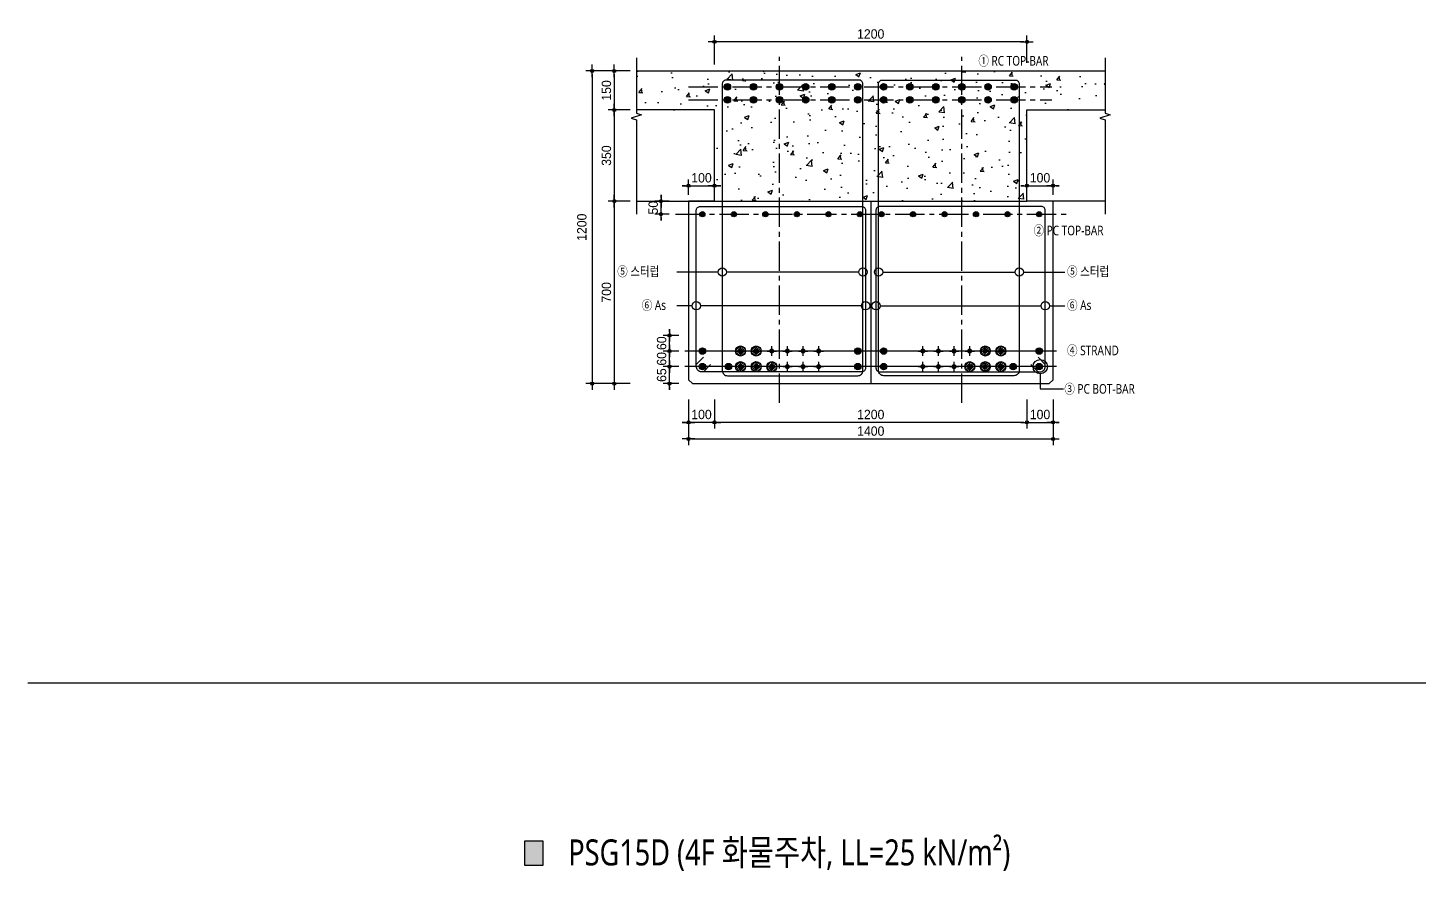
# Model space of a CAD drawing. Header units: millimetres. Extents: x 11948722 to 13111668, y -10771712 to -10232988.
# Drawn here: x 13100982 to 13106325, y -10433809 to -10430573 of the extents above; entities that cross this region are included whole.
import ezdxf
from ezdxf.enums import TextEntityAlignment as Align

# ---------------------------------------------------------------- set-up
doc = ezdxf.new("R2010")
doc.units = ezdxf.units.MM
doc.header["$LTSCALE"] = 150
doc.header["$MEASUREMENT"] = 0
for name, pattern in [('CEN', [6.2, 6, -0.1, 0, -0.1]), ('CENTER', [50.8, 31.75, -6.35, 6.35, -6.35]), ('CENTER2', [1.125, 0.75, -0.125, 0.125, -0.125]), ('HIDDEN', [2, 1, -1])]:
    doc.linetypes.add(name, pattern=pattern)
doc.layers.get('0').update_dxf_attribs({"linetype": 'CONTINUOUS'})
doc.layers.get('Defpoints').update_dxf_attribs({"color": 117, "linetype": 'CONTINUOUS'})
for name, color, linetype in [('0-TXT', 7, 'CONTINUOUS'), ('2023_0223 도연', 7, 'CONTINUOUS'), ('BAR', 3, 'CONTINUOUS'), ('CENT', 1, 'CEN'), ('CON-C', 2, 'CONTINUOUS'), ('DIM', 7, 'CONTINUOUS'), ('ETC', 8, 'CONTINUOUS'), ('FIN', 5, 'CONTINUOUS'), ('H', 2, 'HIDDEN'), ('SIT', 7, 'CONTINUOUS'), ('STRAND', 7, 'CENTER2'), ('TEXT', 3, 'CONTINUOUS')]:
    doc.layers.add(name, color=color, linetype=linetype)
doc.styles.get("Standard").update_dxf_attribs({"font": 'NanumGothic.ttf'})
doc.styles.add('돋움', font='')
doc.styles.get('돋움').set_extended_font_data('Dotum')
doc.linetypes.add('ZIGZAG', pattern='A,0.0001,-0.2,[131,ltypeshp.shx,S=0.2,R=0,X=-0.2,Y=0],-0.4,[131,ltypeshp.shx,S=0.2,R=180,X=0.2,Y=0],-0.2', length=0.8001)
doc.dimstyles.new('S_10', dxfattribs={"dimscale": 10, "dimtxt": 3, "dimasz": 1, "dimexe": 2, "dimexo": 2, "dimgap": 1, "dimtad": 1, "dimdec": 0, "dimzin": 0, "dimdsep": 46, "dimtxsty": '돋움', "dimblk1": 'DD', "dimblk2": 'DD', "dimsah": 1, "dimcen": 2.5, "dimdle": 8, "dimclrd": 256, "dimclre": 256, "dimclrt": 3, "dimadec": 0, "dimazin": 0, "dimtfac": 1, "dimtdec": 0, "dimtix": 1, "dimtmove": 2, "dimatfit": 3, "dimldrblk": 'DD', "dimfxl": 1, "dimtolj": 1, "dimtzin": 0, "dimarcsym": 0})
pattern_1 = [(45, (13597707.808, -10062669.18), (-4.41941738, 4.41941738), [])]
pattern_2 = [(45, (13597767.808, -10062669.18), (-4.41941738, 4.41941738), [])]
pattern_3 = [(45, (13597707.808, -10062729.18), (-4.41941738, 4.41941738), [])]
pattern_4 = [(45, (13597767.808, -10062729.18), (-4.41941738, 4.41941738), [])]
pattern_5 = [(45, (13597827.808, -10062729.18), (-4.41941738, 4.41941738), [])]

# ---------------------------------------------------------------- blocks, each defined once
blk = doc.blocks.new('DD')
blk.add_line((-2, 0), (2, 0))
for radius in [0.5, 0.25]:
    blk.add_circle((0, 0), radius)
blk = doc.blocks.new('*D1450')
at = {"layer": 'Defpoints', "color": 0, "ltscale": 1200}
for p in [(13103446, -10431813), (13103505.4, -10431813), (13103505.4, -10431873)]:
    blk.add_point(p, dxfattribs=at)
at = {"layer": 'DIM', "lineweight": -2}
for p, q in [((13103446, -10431801), (13103446, -10431789)), ((13103481.4, -10431813), (13103422, -10431813)), ((13103446, -10431873), (13103446, -10431813)), ((13103481.4, -10431873), (13103422, -10431873)), ((13103446, -10431885), (13103446, -10431897))]:
    blk.add_line(p, q, dxfattribs=at)
at = {"layer": 'DIM', "lineweight": -2, "ltscale": 1200, "xscale": 12, "yscale": 12, "zscale": 12}
for p, rotation in [((13103446, -10431813), 270), ((13103446, -10431873), 90)]:
    blk.add_blockref('DD', p, dxfattribs=dict(at, rotation=rotation))
at = {"layer": 'DIM', "ltscale": 1200, "insert": (13103415.9, -10431843), "char_height": 36, "attachment_point": 5, "rotation": 90, "style": '돋움'}
blk.add_mtext('\\A1;60', dxfattribs=at)
blk = doc.blocks.new('*D1451')
at = {"layer": 'Defpoints', "color": 0, "ltscale": 1200}
for p in [(13103446, -10431873), (13103505.4, -10431873), (13103505.4, -10431938)]:
    blk.add_point(p, dxfattribs=at)
at = {"layer": 'DIM', "lineweight": -2}
for p, q in [((13103446, -10431861), (13103446, -10431849)), ((13103481.4, -10431873), (13103422, -10431873)), ((13103446, -10431938), (13103446, -10431873)), ((13103481.4, -10431938), (13103422, -10431938)), ((13103446, -10431950), (13103446, -10431962))]:
    blk.add_line(p, q, dxfattribs=at)
at = {"layer": 'DIM', "lineweight": -2, "ltscale": 1200, "xscale": 12, "yscale": 12, "zscale": 12}
for p, rotation in [((13103446, -10431873), 270), ((13103446, -10431938), 90)]:
    blk.add_blockref('DD', p, dxfattribs=dict(at, rotation=rotation))
at = {"layer": 'DIM', "ltscale": 1200, "insert": (13103415.9, -10431905.5), "char_height": 36, "attachment_point": 5, "rotation": 90, "style": '돋움'}
blk.add_mtext('\\A1;65', dxfattribs=at)
blk = doc.blocks.new('*D1452')
at = {"layer": 'Defpoints', "color": 0, "ltscale": 1200}
for p in [(13103518.9, -10431975.4), (13104918.9, -10431975.4), (13104918.9, -10432150.5)]:
    blk.add_point(p, dxfattribs=at)
at = {"layer": 'DIM', "lineweight": -2}
for p, q in [((13103518.9, -10431999.4), (13103518.9, -10432174.5)), ((13104918.9, -10431999.4), (13104918.9, -10432174.5)), ((13103530.9, -10432150.5), (13104906.9, -10432150.5))]:
    blk.add_line(p, q, dxfattribs=at)
at = {"layer": 'DIM', "lineweight": -2, "ltscale": 1200, "xscale": 12, "yscale": 12, "zscale": 12, "rotation": 180}
blk.add_blockref('DD', (13103518.9, -10432150.5), dxfattribs=at)
at = {"layer": 'DIM', "lineweight": -2, "ltscale": 1200, "xscale": 12, "yscale": 12, "zscale": 12}
blk.add_blockref('DD', (13104918.9, -10432150.5), dxfattribs=at)
at = {"layer": 'DIM', "ltscale": 1200, "insert": (13104218.9, -10432120.5), "char_height": 36, "attachment_point": 5, "style": '돋움'}
blk.add_mtext('\\A1;1400', dxfattribs=at)
blk = doc.blocks.new('*D1453')
at = {"layer": 'Defpoints', "color": 0, "ltscale": 1200}
for p in [(13103318.9, -10430738), (13103233.9, -10430888), (13103318.9, -10430888)]:
    blk.add_point(p, dxfattribs=at)
at = {"layer": 'DIM', "lineweight": -2}
for p, q in [((13103294.9, -10430738), (13103209.9, -10430738)), ((13103233.9, -10430750), (13103233.9, -10430876)), ((13103294.9, -10430888), (13103209.9, -10430888))]:
    blk.add_line(p, q, dxfattribs=at)
at = {"layer": 'DIM', "lineweight": -2, "ltscale": 1200, "xscale": 12, "yscale": 12, "zscale": 12}
for p, rotation in [((13103233.9, -10430738), 90), ((13103233.9, -10430888), 270)]:
    blk.add_blockref('DD', p, dxfattribs=dict(at, rotation=rotation))
at = {"layer": 'DIM', "ltscale": 1200, "insert": (13103203.9, -10430813), "char_height": 36, "attachment_point": 5, "rotation": 90, "style": '돋움'}
blk.add_mtext('\\A1;150', dxfattribs=at)
blk = doc.blocks.new('*D1454')
at = {"layer": 'Defpoints', "color": 0, "ltscale": 1200}
for p in [(13103318.9, -10430888), (13103233.9, -10431238), (13103318.9, -10431238)]:
    blk.add_point(p, dxfattribs=at)
at = {"layer": 'DIM', "lineweight": -2}
for p, q in [((13103294.9, -10430888), (13103209.9, -10430888)), ((13103233.9, -10430900), (13103233.9, -10431226)), ((13103294.9, -10431238), (13103209.9, -10431238))]:
    blk.add_line(p, q, dxfattribs=at)
at = {"layer": 'DIM', "lineweight": -2, "ltscale": 1200, "xscale": 12, "yscale": 12, "zscale": 12}
for p, rotation in [((13103233.9, -10430888), 90), ((13103233.9, -10431238), 270)]:
    blk.add_blockref('DD', p, dxfattribs=dict(at, rotation=rotation))
at = {"layer": 'DIM', "ltscale": 1200, "insert": (13103203.9, -10431063), "char_height": 36, "attachment_point": 5, "rotation": 90, "style": '돋움'}
blk.add_mtext('\\A1;350', dxfattribs=at)
blk = doc.blocks.new('*D1455')
at = {"layer": 'Defpoints', "color": 0, "ltscale": 1200}
for p in [(13103318.9, -10431238), (13103233.9, -10431938), (13103318.9, -10431938)]:
    blk.add_point(p, dxfattribs=at)
at = {"layer": 'DIM', "lineweight": -2}
for p, q in [((13103294.9, -10431238), (13103209.9, -10431238)), ((13103233.9, -10431250), (13103233.9, -10431926)), ((13103294.9, -10431938), (13103209.9, -10431938))]:
    blk.add_line(p, q, dxfattribs=at)
at = {"layer": 'DIM', "lineweight": -2, "ltscale": 1200, "xscale": 12, "yscale": 12, "zscale": 12}
for p, rotation in [((13103233.9, -10431238), 90), ((13103233.9, -10431938), 270)]:
    blk.add_blockref('DD', p, dxfattribs=dict(at, rotation=rotation))
at = {"layer": 'DIM', "ltscale": 1200, "insert": (13103203.9, -10431588), "char_height": 36, "attachment_point": 5, "rotation": 90, "style": '돋움'}
blk.add_mtext('\\A1;700', dxfattribs=at)
blk = doc.blocks.new('*D1456')
at = {"layer": 'Defpoints', "color": 0, "ltscale": 1200}
for p in [(13103233.9, -10430738), (13103148.9, -10431938), (13103233.9, -10431938)]:
    blk.add_point(p, dxfattribs=at)
at = {"layer": 'DIM', "lineweight": -2}
for p, q in [((13103209.9, -10430738), (13103124.9, -10430738)), ((13103148.9, -10430750), (13103148.9, -10431926)), ((13103209.9, -10431938), (13103124.9, -10431938))]:
    blk.add_line(p, q, dxfattribs=at)
at = {"layer": 'DIM', "lineweight": -2, "ltscale": 1200, "xscale": 12, "yscale": 12, "zscale": 12}
for p, rotation in [((13103148.9, -10430738), 90), ((13103148.9, -10431938), 270)]:
    blk.add_blockref('DD', p, dxfattribs=dict(at, rotation=rotation))
at = {"layer": 'DIM', "ltscale": 1200, "insert": (13103109.6, -10431338), "char_height": 36, "attachment_point": 5, "rotation": 90, "style": '돋움'}
blk.add_mtext('\\A1;1200', dxfattribs=at)
blk = doc.blocks.new('*D1457')
at = {"layer": 'Defpoints', "color": 0, "ltscale": 1200}
for p in [(13103518.9, -10431975.4), (13103618.9, -10431975.4), (13103518.9, -10432087)]:
    blk.add_point(p, dxfattribs=at)
at = {"layer": 'DIM', "lineweight": -2}
for p, q in [((13103518.9, -10431999.4), (13103518.9, -10432111)), ((13103618.9, -10431999.4), (13103618.9, -10432111)), ((13103506.9, -10432087), (13103494.9, -10432087)), ((13103618.9, -10432087), (13103518.9, -10432087)), ((13103630.9, -10432087), (13103642.9, -10432087))]:
    blk.add_line(p, q, dxfattribs=at)
at = {"layer": 'DIM', "lineweight": -2, "ltscale": 1200, "xscale": 12, "yscale": 12, "zscale": 12}
blk.add_blockref('DD', (13103518.9, -10432087), dxfattribs=at)
at = {"layer": 'DIM', "lineweight": -2, "ltscale": 1200, "xscale": 12, "yscale": 12, "zscale": 12, "rotation": 180}
blk.add_blockref('DD', (13103618.9, -10432087), dxfattribs=at)
at = {"layer": 'DIM', "ltscale": 1200, "insert": (13103568.9, -10432056.9), "char_height": 36, "attachment_point": 5, "style": '돋움'}
blk.add_mtext('\\A1;100', dxfattribs=at)
blk = doc.blocks.new('*D1458')
at = {"layer": 'Defpoints', "color": 0, "ltscale": 1200}
for p in [(13103618.9, -10431975.4), (13104818.9, -10431975.4), (13103618.9, -10432087)]:
    blk.add_point(p, dxfattribs=at)
at = {"layer": 'DIM', "lineweight": -2}
for p, q in [((13103618.9, -10431999.4), (13103618.9, -10432111)), ((13104818.9, -10431999.4), (13104818.9, -10432111)), ((13104806.9, -10432087), (13103630.9, -10432087))]:
    blk.add_line(p, q, dxfattribs=at)
at = {"layer": 'DIM', "lineweight": -2, "ltscale": 1200, "xscale": 12, "yscale": 12, "zscale": 12, "rotation": 180}
blk.add_blockref('DD', (13103618.9, -10432087), dxfattribs=at)
at = {"layer": 'DIM', "lineweight": -2, "ltscale": 1200, "xscale": 12, "yscale": 12, "zscale": 12}
blk.add_blockref('DD', (13104818.9, -10432087), dxfattribs=at)
at = {"layer": 'DIM', "ltscale": 1200, "insert": (13104218.9, -10432056.9), "char_height": 36, "attachment_point": 5, "style": '돋움'}
blk.add_mtext('\\A1;1200', dxfattribs=at)
blk = doc.blocks.new('*D1459')
at = {"layer": 'Defpoints', "color": 0, "ltscale": 1200}
for p in [(13104818.9, -10431975.4), (13104918.9, -10431975.4), (13104918.9, -10432087)]:
    blk.add_point(p, dxfattribs=at)
at = {"layer": 'DIM', "lineweight": -2}
for p, q in [((13104818.9, -10431999.4), (13104818.9, -10432111)), ((13104918.9, -10431999.4), (13104918.9, -10432111)), ((13104806.9, -10432087), (13104794.9, -10432087)), ((13104818.9, -10432087), (13104918.9, -10432087)), ((13104930.9, -10432087), (13104942.9, -10432087))]:
    blk.add_line(p, q, dxfattribs=at)
at = {"layer": 'DIM', "lineweight": -2, "ltscale": 1200, "xscale": 12, "yscale": 12, "zscale": 12}
blk.add_blockref('DD', (13104818.9, -10432087), dxfattribs=at)
at = {"layer": 'DIM', "lineweight": -2, "ltscale": 1200, "xscale": 12, "yscale": 12, "zscale": 12, "rotation": 180}
blk.add_blockref('DD', (13104918.9, -10432087), dxfattribs=at)
at = {"layer": 'DIM', "ltscale": 1200, "insert": (13104868.9, -10432056.9), "char_height": 36, "attachment_point": 5, "style": '돋움'}
blk.add_mtext('\\A1;100', dxfattribs=at)
blk = doc.blocks.new('*D1460')
at = {"layer": 'Defpoints', "color": 0, "ltscale": 1200}
for p in [(13103618.9, -10431178.5), (13103518.9, -10431238), (13103618.9, -10431238)]:
    blk.add_point(p, dxfattribs=at)
at = {"layer": 'DIM', "lineweight": -2}
for p, q in [((13103518.9, -10431214), (13103518.9, -10431154.5)), ((13103618.9, -10431214), (13103618.9, -10431154.5)), ((13103506.9, -10431178.5), (13103494.9, -10431178.5)), ((13103518.9, -10431178.5), (13103618.9, -10431178.5)), ((13103630.9, -10431178.5), (13103642.9, -10431178.5))]:
    blk.add_line(p, q, dxfattribs=at)
at = {"layer": 'DIM', "lineweight": -2, "ltscale": 1200, "xscale": 12, "yscale": 12, "zscale": 12}
blk.add_blockref('DD', (13103518.9, -10431178.5), dxfattribs=at)
at = {"layer": 'DIM', "lineweight": -2, "ltscale": 1200, "xscale": 12, "yscale": 12, "zscale": 12, "rotation": 180}
blk.add_blockref('DD', (13103618.9, -10431178.5), dxfattribs=at)
at = {"layer": 'DIM', "ltscale": 1200, "insert": (13103568.9, -10431148.5), "char_height": 36, "attachment_point": 5, "style": '돋움'}
blk.add_mtext('\\A1;100', dxfattribs=at)
blk = doc.blocks.new('*D1461')
at = {"layer": 'Defpoints', "color": 0, "ltscale": 1200}
for p in [(13103618.9, -10430626.4), (13104818.6, -10430730.5), (13103618.9, -10430737.4)]:
    blk.add_point(p, dxfattribs=at)
at = {"layer": 'DIM', "lineweight": -2}
for p, q in [((13103618.9, -10430713.4), (13103618.9, -10430602.4)), ((13104818.6, -10430706.5), (13104818.6, -10430602.4)), ((13104806.6, -10430626.4), (13103630.9, -10430626.4))]:
    blk.add_line(p, q, dxfattribs=at)
at = {"layer": 'DIM', "lineweight": -2, "ltscale": 1200, "xscale": 12, "yscale": 12, "zscale": 12, "rotation": 180}
blk.add_blockref('DD', (13103618.9, -10430626.4), dxfattribs=at)
at = {"layer": 'DIM', "lineweight": -2, "ltscale": 1200, "xscale": 12, "yscale": 12, "zscale": 12}
blk.add_blockref('DD', (13104818.6, -10430626.4), dxfattribs=at)
at = {"layer": 'DIM', "ltscale": 1200, "insert": (13104218.7, -10430596.4), "char_height": 36, "attachment_point": 5, "style": '돋움'}
blk.add_mtext('\\A1;1200', dxfattribs=at)
blk = doc.blocks.new('*D1462')
at = {"layer": 'Defpoints', "color": 0, "ltscale": 1200}
for p in [(13103413.6, -10431238), (13103468.9, -10431238), (13103468.9, -10431288)]:
    blk.add_point(p, dxfattribs=at)
at = {"layer": 'DIM', "lineweight": -2}
for p, q in [((13103444.9, -10431238), (13103389.6, -10431238)), ((13103413.6, -10431226), (13103413.6, -10431214)), ((13103413.6, -10431288), (13103413.6, -10431238)), ((13103444.9, -10431288), (13103389.6, -10431288)), ((13103413.6, -10431300), (13103413.6, -10431312))]:
    blk.add_line(p, q, dxfattribs=at)
at = {"layer": 'DIM', "lineweight": -2, "ltscale": 1200, "xscale": 12, "yscale": 12, "zscale": 12}
for p, rotation in [((13103413.6, -10431238), 270), ((13103413.6, -10431288), 90)]:
    blk.add_blockref('DD', p, dxfattribs=dict(at, rotation=rotation))
at = {"layer": 'DIM', "ltscale": 1200, "insert": (13103383.5, -10431263), "char_height": 36, "attachment_point": 5, "rotation": 90, "style": '돋움'}
blk.add_mtext('\\A1;50', dxfattribs=at)
blk = doc.blocks.new('strand')
at = {"layer": 'STRAND'}
for p, q in [((-18, 0), (18, 0)), ((0, -18), (0, 18))]:
    blk.add_line(p, q, dxfattribs=at)
at = {"layer": 'STRAND', "const_width": 9.6}
blk.add_lwpolyline([(-4.8, 0, 1), (4.8, 0, 1)], format="xyb", close=True, dxfattribs=at)
blk = doc.blocks.new('*D1463')
at = {"layer": 'Defpoints', "color": 0, "ltscale": 1200}
for p in [(13104918.9, -10431178.5), (13104818.9, -10431238), (13104918.9, -10431238)]:
    blk.add_point(p, dxfattribs=at)
at = {"layer": 'DIM', "lineweight": -2}
for p, q in [((13104818.9, -10431214), (13104818.9, -10431154.5)), ((13104918.9, -10431214), (13104918.9, -10431154.5)), ((13104806.9, -10431178.5), (13104794.9, -10431178.5)), ((13104818.9, -10431178.5), (13104918.9, -10431178.5)), ((13104930.9, -10431178.5), (13104942.9, -10431178.5))]:
    blk.add_line(p, q, dxfattribs=at)
at = {"layer": 'DIM', "lineweight": -2, "ltscale": 1200, "xscale": 12, "yscale": 12, "zscale": 12}
blk.add_blockref('DD', (13104818.9, -10431178.5), dxfattribs=at)
at = {"layer": 'DIM', "lineweight": -2, "ltscale": 1200, "xscale": 12, "yscale": 12, "zscale": 12, "rotation": 180}
blk.add_blockref('DD', (13104918.9, -10431178.5), dxfattribs=at)
at = {"layer": 'DIM', "ltscale": 1200, "insert": (13104868.9, -10431148.5), "char_height": 36, "attachment_point": 5, "style": '돋움'}
blk.add_mtext('\\A1;100', dxfattribs=at)
blk = doc.blocks.new('*D1464')
at = {"layer": 'Defpoints', "color": 0, "ltscale": 1200}
for p in [(13103446, -10431753), (13103505.4, -10431753), (13103505.4, -10431813)]:
    blk.add_point(p, dxfattribs=at)
at = {"layer": 'DIM', "lineweight": -2}
for p, q in [((13103446, -10431741), (13103446, -10431729)), ((13103481.4, -10431753), (13103422, -10431753)), ((13103446, -10431813), (13103446, -10431753)), ((13103481.4, -10431813), (13103422, -10431813)), ((13103446, -10431825), (13103446, -10431837))]:
    blk.add_line(p, q, dxfattribs=at)
at = {"layer": 'DIM', "lineweight": -2, "ltscale": 1200, "xscale": 12, "yscale": 12, "zscale": 12}
for p, rotation in [((13103446, -10431753), 270), ((13103446, -10431813), 90)]:
    blk.add_blockref('DD', p, dxfattribs=dict(at, rotation=rotation))
at = {"layer": 'DIM', "ltscale": 1200, "insert": (13103415.9, -10431783), "char_height": 36, "attachment_point": 5, "rotation": 90, "style": '돋움'}
blk.add_mtext('\\A1;60', dxfattribs=at)

msp = doc.modelspace()

# ---------------------------------------------------------------- hatches: boundary and pattern name
msp.add_hatch(color=256).paths.add_polyline_path([(13102960.8, -10433786.5), (13102960.8, -10433693.8), (13102889.5, -10433693.8), (13102889.5, -10433786.5)])
at = {"layer": '2023_0223 도연', "ltscale": 2}
h = msp.add_hatch(dxfattribs=at)
h.set_pattern_fill('ANSI31', color=1, scale=50)
h.set_pattern_definition(pattern_1)
h.paths.add_polyline_path([(13103699.6, -10431813, 1), (13103738.2, -10431813, 1)])
h = msp.add_hatch(dxfattribs=at)
h.set_pattern_fill('ANSI31', color=1, scale=50)
h.set_pattern_definition(pattern_2)
h.paths.add_polyline_path([(13103759.6, -10431813, 1), (13103798.2, -10431813, 1)])
h = msp.add_hatch(dxfattribs=at)
h.set_pattern_fill('ANSI31', color=1, scale=50)
h.set_pattern_definition(pattern_2)
h.paths.add_polyline_path([(13104639.6, -10431813, 1), (13104678.2, -10431813, 1)])
h = msp.add_hatch(dxfattribs=at)
h.set_pattern_fill('ANSI31', color=1, scale=50)
h.set_pattern_definition(pattern_1)
h.paths.add_polyline_path([(13104699.6, -10431813, 1), (13104738.2, -10431813, 1)])
h = msp.add_hatch(dxfattribs=at)
h.set_pattern_fill('ANSI31', color=1, scale=50)
h.set_pattern_definition(pattern_3)
h.paths.add_polyline_path([(13103699.6, -10431873, 1), (13103738.2, -10431873, 1)])
h = msp.add_hatch(dxfattribs=at)
h.set_pattern_fill('ANSI31', color=1, scale=50)
h.set_pattern_definition(pattern_4)
h.paths.add_polyline_path([(13103759.6, -10431873, 1), (13103798.2, -10431873, 1)])
h = msp.add_hatch(dxfattribs=at)
h.set_pattern_fill('ANSI31', color=1, scale=50)
h.set_pattern_definition(pattern_5)
h.paths.add_polyline_path([(13103819.6, -10431873, 1), (13103858.2, -10431873, 1)])
h = msp.add_hatch(dxfattribs=at)
h.set_pattern_fill('ANSI31', color=1, scale=50)
h.set_pattern_definition(pattern_5)
h.paths.add_polyline_path([(13104579.6, -10431873, 1), (13104618.2, -10431873, 1)])
h = msp.add_hatch(dxfattribs=at)
h.set_pattern_fill('ANSI31', color=1, scale=50)
h.set_pattern_definition(pattern_4)
h.paths.add_polyline_path([(13104639.6, -10431873, 1), (13104678.2, -10431873, 1)])
h = msp.add_hatch(dxfattribs=at)
h.set_pattern_fill('ANSI31', color=1, scale=50)
h.set_pattern_definition(pattern_3)
h.paths.add_polyline_path([(13104699.6, -10431873, 1), (13104738.2, -10431873, 1)])
at = {"layer": 'BAR'}
h = msp.add_hatch(color=256, dxfattribs=at)
h.dxf.hatch_style = 1
h.paths.add_polyline_path([(13103680.9, -10430799, 1), (13103655.9, -10430799, 1)])
h = msp.add_hatch(color=256, dxfattribs=at)
h.dxf.hatch_style = 1
h.paths.add_polyline_path([(13103680.9, -10430849, 1), (13103655.9, -10430849, 1)])
h = msp.add_hatch(color=256, dxfattribs=at)
h.dxf.hatch_style = 1
h.paths.add_polyline_path([(13103781.1, -10430799, 1), (13103756.1, -10430799, 1)])
h = msp.add_hatch(color=256, dxfattribs=at)
h.dxf.hatch_style = 1
h.paths.add_polyline_path([(13103781.1, -10430849, 1), (13103756.1, -10430849, 1)])
h = msp.add_hatch(color=256, dxfattribs=at)
h.dxf.hatch_style = 1
h.paths.add_polyline_path([(13103881.3, -10430799, 1), (13103856.3, -10430799, 1)])
h = msp.add_hatch(color=256, dxfattribs=at)
h.dxf.hatch_style = 1
h.paths.add_polyline_path([(13103881.3, -10430849, 1), (13103856.3, -10430849, 1)])
h = msp.add_hatch(color=256, dxfattribs=at)
h.dxf.hatch_style = 1
h.paths.add_polyline_path([(13103981.5, -10430799, 1), (13103956.5, -10430799, 1)])
h = msp.add_hatch(color=256, dxfattribs=at)
h.dxf.hatch_style = 1
h.paths.add_polyline_path([(13103981.5, -10430849, 1), (13103956.5, -10430849, 1)])
h = msp.add_hatch(color=256, dxfattribs=at)
h.dxf.hatch_style = 1
h.paths.add_polyline_path([(13104081.7, -10430799, 1), (13104056.7, -10430799, 1)])
h = msp.add_hatch(color=256, dxfattribs=at)
h.dxf.hatch_style = 1
h.paths.add_polyline_path([(13104081.7, -10430849, 1), (13104056.7, -10430849, 1)])
h = msp.add_hatch(color=256, dxfattribs=at)
h.dxf.hatch_style = 1
h.paths.add_polyline_path([(13104156.9, -10430799, -1), (13104181.9, -10430799, -1)])
h = msp.add_hatch(color=256, dxfattribs=at)
h.dxf.hatch_style = 1
h.paths.add_polyline_path([(13104181.9, -10430799, 1), (13104156.9, -10430799, 1)])
h = msp.add_hatch(color=256, dxfattribs=at)
h.dxf.hatch_style = 1
h.paths.add_polyline_path([(13104156.9, -10430849, -1), (13104181.9, -10430849, -1)])
h = msp.add_hatch(color=256, dxfattribs=at)
h.dxf.hatch_style = 1
h.paths.add_polyline_path([(13104280.9, -10430799, 1), (13104255.9, -10430799, 1)])
h = msp.add_hatch(color=256, dxfattribs=at)
h.dxf.hatch_style = 1
h.paths.add_polyline_path([(13104280.9, -10430849, 1), (13104255.9, -10430849, 1)])
h = msp.add_hatch(color=256, dxfattribs=at)
h.dxf.hatch_style = 1
h.paths.add_polyline_path([(13104381.1, -10430799, 1), (13104356.1, -10430799, 1)])
h = msp.add_hatch(color=256, dxfattribs=at)
h.dxf.hatch_style = 1
h.paths.add_polyline_path([(13104381.1, -10430849, 1), (13104356.1, -10430849, 1)])
h = msp.add_hatch(color=256, dxfattribs=at)
h.dxf.hatch_style = 1
h.paths.add_polyline_path([(13104481.3, -10430799, 1), (13104456.3, -10430799, 1)])
h = msp.add_hatch(color=256, dxfattribs=at)
h.dxf.hatch_style = 1
h.paths.add_polyline_path([(13104481.3, -10430849, 1), (13104456.3, -10430849, 1)])
h = msp.add_hatch(color=256, dxfattribs=at)
h.dxf.hatch_style = 1
h.paths.add_polyline_path([(13104581.5, -10430799, 1), (13104556.5, -10430799, 1)])
h = msp.add_hatch(color=256, dxfattribs=at)
h.dxf.hatch_style = 1
h.paths.add_polyline_path([(13104581.5, -10430849, 1), (13104556.5, -10430849, 1)])
h = msp.add_hatch(color=256, dxfattribs=at)
h.dxf.hatch_style = 1
h.paths.add_polyline_path([(13104681.7, -10430799, 1), (13104656.7, -10430799, 1)])
h = msp.add_hatch(color=256, dxfattribs=at)
h.dxf.hatch_style = 1
h.paths.add_polyline_path([(13104681.7, -10430849, 1), (13104656.7, -10430849, 1)])
h = msp.add_hatch(color=256, dxfattribs=at)
h.dxf.hatch_style = 1
h.paths.add_polyline_path([(13104756.9, -10430799, -1), (13104781.9, -10430799, -1)])
h = msp.add_hatch(color=256, dxfattribs=at)
h.dxf.hatch_style = 1
h.paths.add_polyline_path([(13104756.9, -10430849, -1), (13104781.9, -10430849, -1)])
h = msp.add_hatch(color=256, dxfattribs=at)
h.dxf.hatch_style = 1
h.paths.add_polyline_path([(13103582.3, -10431288, 1), (13103562.3, -10431288, 1)])
h = msp.add_hatch(color=256, dxfattribs=at)
h.dxf.hatch_style = 1
h.paths.add_polyline_path([(13103703.3, -10431288, 1), (13103683.3, -10431288, 1)])
h = msp.add_hatch(color=256, dxfattribs=at)
h.dxf.hatch_style = 1
h.paths.add_polyline_path([(13103824.3, -10431288, 1), (13103804.3, -10431288, 1)])
h = msp.add_hatch(color=256, dxfattribs=at)
h.dxf.hatch_style = 1
h.paths.add_polyline_path([(13103945.3, -10431288, 1), (13103925.3, -10431288, 1)])
h = msp.add_hatch(color=256, dxfattribs=at)
h.dxf.hatch_style = 1
h.paths.add_polyline_path([(13104066.3, -10431288, 1), (13104046.3, -10431288, 1)])
h = msp.add_hatch(color=256, dxfattribs=at)
h.dxf.hatch_style = 1
h.paths.add_polyline_path([(13104187.3, -10431288, 1), (13104167.3, -10431288, 1)])
h = msp.add_hatch(color=256, dxfattribs=at)
h.dxf.hatch_style = 1
h.paths.add_polyline_path([(13104187.3, -10431288, 1), (13104167.3, -10431288, 1)])
h = msp.add_hatch(color=256, dxfattribs=at)
h.dxf.hatch_style = 1
h.paths.add_polyline_path([(13104187.3, -10431288, 1), (13104167.3, -10431288, 1)])
h = msp.add_hatch(color=256, dxfattribs=at)
h.dxf.hatch_style = 1
h.paths.add_polyline_path([(13104250.4, -10431288, -1), (13104270.4, -10431288, -1)])
h = msp.add_hatch(color=256, dxfattribs=at)
h.dxf.hatch_style = 1
h.paths.add_polyline_path([(13104391.3, -10431288, 1), (13104371.3, -10431288, 1)])
h = msp.add_hatch(color=256, dxfattribs=at)
h.dxf.hatch_style = 1
h.paths.add_polyline_path([(13104512.3, -10431288, 1), (13104492.3, -10431288, 1)])
h = msp.add_hatch(color=256, dxfattribs=at)
h.dxf.hatch_style = 1
h.paths.add_polyline_path([(13104633.3, -10431288, 1), (13104613.3, -10431288, 1)])
h = msp.add_hatch(color=256, dxfattribs=at)
h.dxf.hatch_style = 1
h.paths.add_polyline_path([(13104754.3, -10431288, 1), (13104734.3, -10431288, 1)])
h = msp.add_hatch(color=256, dxfattribs=at)
h.dxf.hatch_style = 1
h.paths.add_polyline_path([(13104855.5, -10431288, -1), (13104875.5, -10431288, -1)])
h = msp.add_hatch(color=256, dxfattribs=at)
h.dxf.hatch_style = 1
h.paths.add_polyline_path([(13104855.5, -10431288, -1), (13104875.5, -10431288, -1)])
h = msp.add_hatch(color=256, dxfattribs=at)
h.dxf.hatch_style = 1
h.paths.add_polyline_path([(13103584.8, -10431813, 1), (13103559.8, -10431813, 1)])
h = msp.add_hatch(color=256, dxfattribs=at)
h.dxf.hatch_style = 1
h.paths.add_polyline_path([(13104156.9, -10431813, -1), (13104181.9, -10431813, -1)])
h = msp.add_hatch(color=256, dxfattribs=at)
h.dxf.hatch_style = 1
h.paths.add_polyline_path([(13104280.9, -10431813, 1), (13104255.9, -10431813, 1)])
h = msp.add_hatch(color=256, dxfattribs=at)
h.dxf.hatch_style = 1
h.paths.add_polyline_path([(13104853, -10431813, -1), (13104878, -10431813, -1)])
h = msp.add_hatch(color=256, dxfattribs=at)
h.dxf.hatch_style = 1
h.paths.add_polyline_path([(13103584.8, -10431873, 1), (13103559.8, -10431873, 1)])
h = msp.add_hatch(color=256, dxfattribs=at)
h.dxf.hatch_style = 1
h.paths.add_polyline_path([(13103684.8, -10431873, 1), (13103659.8, -10431873, 1)])
h = msp.add_hatch(color=256, dxfattribs=at)
h.dxf.hatch_style = 1
h.paths.add_polyline_path([(13104156.9, -10431873, -1), (13104181.9, -10431873, -1)])
h = msp.add_hatch(color=256, dxfattribs=at)
h.dxf.hatch_style = 1
h.paths.add_polyline_path([(13104280.9, -10431873, 1), (13104255.9, -10431873, 1)])
h = msp.add_hatch(color=256, dxfattribs=at)
h.dxf.hatch_style = 1
h.paths.add_polyline_path([(13104753, -10431873, -1), (13104778, -10431873, -1)])
h = msp.add_hatch(color=256, dxfattribs=at)
h.dxf.hatch_style = 1
h.paths.add_polyline_path([(13104853, -10431873, -1), (13104878, -10431873, -1)])
at = {"layer": 'H'}
h = msp.add_hatch(dxfattribs=at)
h.set_pattern_fill('AR-CONC', color=256, style=0)
h.set_pattern_definition([(50, (12294411.44, -10052900.85), (182.18467, -15.939086), [19.05, -209.55]), (355, (12294411.44, -10052900.85), (-35.24342, 191.056845), [15.24, -167.640584]), (100.451445, (12294426.62, -10052902.18), (146.941247, 175.117752), [16.19001, -178.090245]), (46.1842, (12294411.44, -10052850.05), (271.07904, -42.04233), [28.575, -314.325]), (96.635558, (12294434.03, -10052853.56), (237.404134, 247.426125), [24.28502, -267.13561]), (351.18415, (12294411.44, -10052850.05), (237.40413, 247.426125), [22.85997, -251.45973]), (21, (12294436.84, -10052862.75), (151.614391, -102.265198), [19.05, -209.55]), (326, (12294436.84, -10052862.75), (61.80203, 184.187966), [15.24, -167.64]), (71.451445, (12294449.47, -10052871.27), (213.41642, 81.92277), [16.19001, -178.089938]), (37.5, (12294411.44, -10052900.85), (3.0886033, 84.555039), [0, -165.608, 0, -170.18, 0, -168.275]), (7.5, (12294411.44, -10052900.85), (66.8196625, 100.180575), [0, -97.028, 0, -161.798, 0, -64.135]), (327.5, (12294354.8, -10052900.85), (135.590595, -5.728744), [0, -63.5, 0, -198.12, 0, -262.89]), (317.5, (12294329.4, -10052900.85), (148.129181, 25.426491), [0, -82.55, 0, -131.572, 0, -186.69])])
h.paths.add_polyline_path([(13104718.9, -10431238), (13104818.9, -10431238), (13104818.9, -10430888), (13105118.9, -10430888), (13105118.9, -10430738), (13103318.9, -10430738), (13103318.9, -10430888), (13103618.9, -10430888), (13103618.9, -10431238), (13103718.9, -10431238)])

# ---------------------------------------------------------------- linework, layer by layer
at = {"elevation": 0}
for points in [[(13103318.9, -10430688), (13103318.9, -10430900.5), (13103338.9, -10430906.7), (13103298.9, -10430919.2), (13103318.9, -10430925.5), (13103318.9, -10431288)], [(13105118.9, -10430688), (13105118.9, -10430900.5), (13105138.9, -10430906.7), (13105098.9, -10430919.2), (13105118.9, -10430925.5), (13105118.9, -10431288)]]:
    msp.add_lwpolyline(points, dxfattribs=at)
msp.add_lwpolyline([(13102960.8, -10433786.5), (13102960.8, -10433693.8), (13102889.5, -10433693.8), (13102889.5, -10433786.5)], close=True)
at = {"layer": '2023_0223 도연', "color": 1, "ltscale": 2}
for centre in [(13103718.9, -10431813, 0), (13103778.9, -10431813, 0), (13104658.9, -10431813, 0), (13104718.9, -10431813, 0), (13103718.9, -10431873, 0), (13103778.9, -10431873, 0), (13103838.9, -10431873, 0), (13104598.9, -10431873, 0), (13104658.9, -10431873, 0), (13104718.9, -10431873, 0)]:
    msp.add_circle(centre, 19.3, dxfattribs=at)
at = {"layer": 'BAR', "color": 4, "linetype": 'Continuous'}
for p, q in [((13103576.1, -10431837.1, 0), (13103548.9, -10431864.3, 0)), ((13104861.7, -10431837.1, 0), (13104888.9, -10431864.3, 0)), ((13103603.9, -10431865, 0), (13103576, -10431893, 0)), ((13104833.8, -10431865, 0), (13104861.8, -10431893, 0))]:
    msp.add_line(p, q, dxfattribs=at)
at = {"layer": 'BAR', "color": 4, "linetype": 'Continuous', "elevation": 0}
for points in [[(13103668.9, -10431908), (13104168.9, -10431908, 0.414214), (13104188.9, -10431888), (13104188.9, -10430788, 0.414214), (13104173.9, -10430773), (13103663.9, -10430773, 0.414214), (13103648.9, -10430788), (13103648.9, -10431888, 0.414214), (13103668.9, -10431908)], [(13104768.9, -10431908), (13104268.9, -10431908, -0.414214), (13104248.9, -10431888), (13104248.9, -10430788, -0.414214), (13104263.9, -10430773), (13104773.9, -10430773, -0.414214), (13104788.9, -10430788), (13104788.9, -10431888, -0.414214), (13104768.9, -10431908)]]:
    msp.add_lwpolyline(points, format="xyb", dxfattribs=at)
for points in [[(13104198.9, -10431878, -0.414214), (13104183.9, -10431893), (13103568.9, -10431893, -0.414214), (13103548.9, -10431873), (13103548.9, -10431273, -0.414214), (13103563.9, -10431258), (13104183.9, -10431258, -0.414214), (13104198.9, -10431273)], [(13104238.9, -10431878, 0.414214), (13104253.9, -10431893), (13104868.9, -10431893, 0.414214), (13104888.9, -10431873), (13104888.9, -10431273, 0.414214), (13104873.9, -10431258), (13104253.9, -10431258, 0.414214), (13104238.9, -10431273)]]:
    msp.add_lwpolyline(points, format="xyb", close=True, dxfattribs=at)
at = {"layer": 'BAR'}
for centre, radius in [((13103668.4, -10430799, 0), 12.5), ((13103668.4, -10430849, 0), 12.5), ((13103768.6, -10430799, 0), 12.5), ((13103768.6, -10430849, 0), 12.5), ((13103868.8, -10430799, 0), 12.5), ((13103868.8, -10430849, 0), 12.5), ((13103969, -10430799, 0), 12.5), ((13103969, -10430849, 0), 12.5), ((13104069.2, -10430799, 0), 12.5), ((13104069.2, -10430849, 0), 12.5), ((13104169.4, -10430799, 0), 12.5), ((13104169.4, -10430799, 0), 12.5), ((13104169.4, -10430849, 0), 12.5), ((13104268.4, -10430799, 0), 12.5), ((13104268.4, -10430849, 0), 12.5), ((13104368.6, -10430799, 0), 12.5), ((13104368.6, -10430849, 0), 12.5), ((13104468.8, -10430799, 0), 12.5), ((13104468.8, -10430849, 0), 12.5), ((13104569, -10430799, 0), 12.5), ((13104569, -10430849, 0), 12.5), ((13104669.2, -10430799, 0), 12.5), ((13104669.2, -10430849, 0), 12.5), ((13104769.4, -10430799, 0), 12.5), ((13104769.4, -10430849, 0), 12.5), ((13103572.3, -10431288), 10), ((13103693.3, -10431288), 10), ((13103814.3, -10431288), 10), ((13103935.3, -10431288), 10), ((13104056.3, -10431288), 10), ((13104177.3, -10431288), 10), ((13104177.3, -10431288), 10), ((13104177.3, -10431288), 10), ((13104260.4, -10431288), 10), ((13104381.3, -10431288), 10), ((13104502.3, -10431288), 10), ((13104623.3, -10431288), 10), ((13104744.3, -10431288), 10), ((13104865.5, -10431288), 10), ((13104865.5, -10431288), 10), ((13103572.3, -10431813, 0), 12.5), ((13104169.4, -10431813, 0), 12.5), ((13104268.4, -10431813, 0), 12.5), ((13104865.5, -10431813, 0), 12.5), ((13103572.3, -10431873, 0), 12.5), ((13103672.3, -10431873, 0), 12.5), ((13104169.4, -10431873, 0), 12.5), ((13104268.4, -10431873, 0), 12.5), ((13104765.5, -10431873, 0), 12.5), ((13104865.5, -10431873, 0), 12.5)]:
    msp.add_circle(centre, radius, dxfattribs=at)
at = {"layer": 'CENT', "linetype": 'CENTER2'}
for p, q in [((13103868.9, -10432011.7, 0), (13103868.9, -10430684.3, 0)), ((13104568.9, -10432011.7, 0), (13104568.9, -10430684.3, 0)), ((13103518.9, -10430799, 0), (13104914.1, -10430799, 0)), ((13103518.9, -10430849, 0), (13104914.1, -10430849, 0)), ((13103468.9, -10431288), (13104968.9, -10431288))]:
    msp.add_line(p, q, dxfattribs=at)
at = {"layer": 'CON-C', "ltscale": 1200}
msp.add_line((13100981.9, -10433087), (13111668.1, -10433087), dxfattribs=at)
at = {"layer": 'ETC', "linetype": 'ZIGZAG', "ltscale": 20}
for p, q in [((13103618.9, -10431238, 0), (13104218.9, -10431238, 0)), ((13104218.9, -10431238, 0), (13104818.9, -10431238, 0))]:
    msp.add_line(p, q, dxfattribs=at)
at = {"layer": 'ETC', "elevation": 0}
for points in [[(13103618.9, -10431238), (13103518.9, -10431238), (13103518.9, -10431923), (13103533.9, -10431938), (13104903.9, -10431938), (13104918.9, -10431923), (13104918.9, -10431238), (13104818.9, -10431238)], [(13104218.9, -10431238), (13104218.9, -10431938)]]:
    msp.add_lwpolyline(points, dxfattribs=at)
at = {"layer": 'FIN', "color": 1, "linetype": 'CENTER', "ltscale": 0.3}
for p, q in [((13104932.4, -10431813, 0), (13103505.4, -10431813, 0)), ((13104932.4, -10431873, 0), (13103505.4, -10431873, 0))]:
    msp.add_line(p, q, dxfattribs=at)
at = {"layer": 'SIT', "linetype": 'Continuous'}
msp.add_line((13103318.9, -10430738, 0), (13105118.9, -10430738, 0), dxfattribs=at)
at = {"layer": 'SIT', "linetype": 'Continuous', "elevation": 0}
for points in [[(13103318.9, -10431238), (13103618.9, -10431238), (13103618.9, -10430888), (13103318.9, -10430888)], [(13105118.9, -10431238), (13104818.9, -10431238), (13104818.9, -10430888), (13105118.9, -10430888)]]:
    msp.add_lwpolyline(points, dxfattribs=at)
at = {"layer": 'TEXT'}
for p, q in [((13103632.9, -10431509.9, 0), (13103473.8, -10431509.9, 0)), ((13104172.9, -10431509.9, 0), (13103664.9, -10431509.9, 0)), ((13104264.9, -10431509.9, 0), (13104772.9, -10431509.9, 0)), ((13104804.9, -10431509.9, 0), (13104964, -10431509.9, 0)), ((13103532.9, -10431639.3, 0), (13103473.8, -10431639.3, 0)), ((13104182.9, -10431639.3, 0), (13103564.9, -10431639.3, 0)), ((13104254.9, -10431639.3, 0), (13104872.9, -10431639.3, 0)), ((13104904.9, -10431639.3, 0), (13104964, -10431639.3, 0))]:
    msp.add_line(p, q, dxfattribs=at)
at = {"layer": 'TEXT', "elevation": 0}
msp.add_lwpolyline([(13104869.7, -10431900.4), (13104869.7, -10431958.1), (13104958.6, -10431958.1)], dxfattribs=at)
at = {"layer": 'TEXT'}
for centre, radius in [((13103648.9, -10431509.9, 0), 16), ((13104188.9, -10431509.9, 0), 16), ((13104248.9, -10431509.9, 0), 16), ((13104788.9, -10431509.9, 0), 16), ((13103548.9, -10431639.3, 0), 16), ((13104198.9, -10431639.3, 0), 16), ((13104238.9, -10431639.3, 0), 16), ((13104888.9, -10431639.3, 0), 16), ((13104869.7, -10431873, 0), 27.5)]:
    msp.add_circle(centre, radius, dxfattribs=at)

# ---------------------------------------------------------------- block references
at = {"layer": 'STRAND'}
for p in [(13103718.9, -10431813, 0), (13103778.9, -10431813, 0), (13103838.9, -10431813, 0), (13103898.9, -10431813, 0), (13103958.9, -10431813, 0), (13104018.9, -10431813, 0), (13104418.9, -10431813, 0), (13104478.9, -10431813, 0), (13104538.9, -10431813, 0), (13104598.9, -10431813, 0), (13104658.9, -10431813, 0), (13104718.9, -10431813, 0), (13103718.9, -10431873, 0), (13103778.9, -10431873, 0), (13103838.9, -10431873, 0), (13103898.9, -10431873, 0), (13103958.9, -10431873, 0), (13104018.9, -10431873, 0), (13104418.9, -10431873, 0), (13104478.9, -10431873, 0), (13104538.9, -10431873, 0), (13104598.9, -10431873, 0), (13104658.9, -10431873, 0), (13104718.9, -10431873, 0)]:
    msp.add_blockref('strand', p, dxfattribs=at)

# ---------------------------------------------------------------- texts
at = {"width": 0.8}
msp.add_text('PSG15D (4F 화물주차, LL=25 kN/m²)', height=99.792, dxfattribs=at).set_placement((13103057.4, -10433737.3), align=Align.MIDDLE_LEFT)
at = {"layer": '0-TXT', "ltscale": 0.8, "width": 0.8}
for s, p in [('① RC TOP-BAR', (13104632.2, -10430680.7, 0)), ('② PC TOP-BAR', (13104844, -10431332, 0)), ('⑤ 스터럽', (13103245.3, -10431489.2, 0)), ('⑤ 스터럽', (13104972.8, -10431489.2, 0)), ('⑥ As', (13103339.3, -10431618.7, 0)), ('⑥ As', (13104972.8, -10431618.7, 0)), ('④ STRAND', (13104972.8, -10431792.3, 0)), ('③ PC BOT-BAR', (13104962.3, -10431939.9, 0))]:
    msp.add_text(s, height=36.96, dxfattribs=at).set_placement(p, align=Align.TOP_LEFT)

# ---------------------------------------------------------------- dimensions: what is measured, and where the dimension line sits
at = {"layer": 'DIM'}
for base, p1, p2, angle, picture, middle in [((13103618.9, -10430626.4, 0), (13104818.6, -10430730.5, 0), (13103618.9, -10430737.4, 0), 180, '*D1461', (13104218.7, -10430596.4, 0)), ((13103233.9, -10430888, 0), (13103318.9, -10430738, 0), (13103318.9, -10430888, 0), 90, '*D1453', (13103203.9, -10430813, 0)), ((13103233.9, -10431238, 0), (13103318.9, -10430888, 0), (13103318.9, -10431238, 0), 90, '*D1454', (13103203.9, -10431063, 0)), ((13103618.9, -10431178.5, 0), (13103518.9, -10431238, 0), (13103618.9, -10431238, 0), 180, '*D1460', (13103568.9, -10431148.5, 0)), ((13104918.9, -10431178.5, 0), (13104818.9, -10431238, 0), (13104918.9, -10431238, 0), 180, '*D1463', (13104868.9, -10431148.5, 0)), ((13103233.9, -10431938, 0), (13103318.9, -10431238, 0), (13103318.9, -10431938, 0), 90, '*D1455', (13103203.9, -10431588, 0)), ((13103413.6, -10431238), (13103468.9, -10431288), (13103468.9, -10431238), 270, '*D1462', (13103383.5, -10431263)), ((13103446, -10431753, 0), (13103505.4, -10431813, 0), (13103505.4, -10431753, 0), 90, '*D1464', (13103415.9, -10431783, 0)), ((13103446, -10431813, 0), (13103505.4, -10431873, 0), (13103505.4, -10431813, 0), 90, '*D1450', (13103415.9, -10431843, 0)), ((13103446, -10431873, 0), (13103505.4, -10431938, 0), (13103505.4, -10431873, 0), 90, '*D1451', (13103415.9, -10431905.5, 0)), ((13104918.9, -10432150.5, 0), (13103518.9, -10431975.4, 0), (13104918.9, -10431975.4, 0), 180, '*D1452', (13104218.9, -10432120.5, 0)), ((13103518.9, -10432087, 0), (13103618.9, -10431975.4, 0), (13103518.9, -10431975.4, 0), 180, '*D1457', (13103568.9, -10432056.9, 0)), ((13103618.9, -10432087, 0), (13104818.9, -10431975.4, 0), (13103618.9, -10431975.4, 0), 180, '*D1458', (13104218.9, -10432056.9, 0))]:
    dim = msp.add_linear_dim(base=base, p1=p1, p2=p2, angle=angle, dimstyle='S_10', override={"dimscale": 12, "dimclrt": 256}, dxfattribs=at)
    dim.commit()
    dim.dimension.update_dxf_attribs({"geometry": picture, "text_midpoint": middle})
dim = msp.add_linear_dim(base=(13103148.9, -10431938, 0), p1=(13103233.9, -10430738, 0), p2=(13103233.9, -10431938, 0), angle=90, dimstyle='S_10', override={"dimscale": 12, "dimclrt": 256}, dxfattribs=at)
dim.commit()
dim.dimension.update_dxf_attribs({"geometry": '*D1456', "text_midpoint": (13103109.6, -10431338, 0), "dimtype": 160})
dim = msp.add_linear_dim(base=(13104918.9, -10432087, 0), p1=(13104818.9, -10431975.4, 0), p2=(13104918.9, -10431975.4, 0), dimstyle='S_10', override={"dimscale": 12, "dimclrt": 256}, dxfattribs=at)
dim.commit()
dim.dimension.update_dxf_attribs({"geometry": '*D1459', "text_midpoint": (13104868.9, -10432056.9, 0)})

doc.saveas('drawing.dxf')
